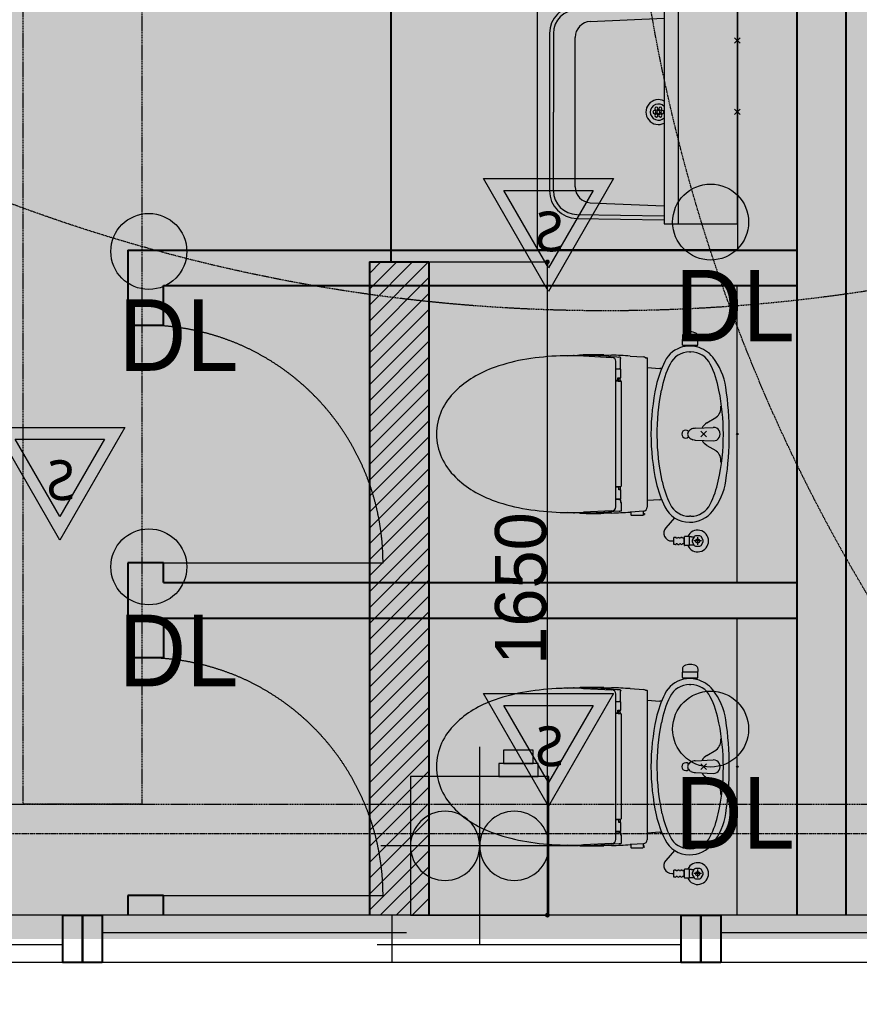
# Model space of a CAD drawing. Header units: millimetres. Extents: x -376000 to 292178, y -193032 to 188048.
# Drawn here: x -233066 to -230945, y 56399 to 58905 of the extents above; entities that cross this region are included whole.
import ezdxf

# ---------------------------------------------------------------- set-up
doc = ezdxf.new("R2010")
doc.units = ezdxf.units.MM
doc.header["$PDMODE"] = 1
doc.header["$PDSIZE"] = -2
for name, pattern in [('VW-01 短破線', [2.116125, 1.058062, -1.058062]), ('ラインタイプ-1', [2.116531, 1.058062, -1.058469]), ('ラインタイプ-28', [1.058161, 0.705383, -0.352778]), ('ラインタイプ-6', [5.291531, 3.175, -1.058062, 0.352704, -0.705764])]:
    doc.linetypes.add(name, pattern=pattern)
for name, color, linetype, lineweight, true_color in [('02_0.25', 1, 'Continuous', 25, 0xff0000), ('03_0.15', 7, 'Continuous', 15, 0x990099), ('04_0.10', 7, 'Continuous', 9, 0x0099ff), ('05_0.05点線', 9, 'ラインタイプ-28', 5, 0x808080), ('06一点鎖線', 7, 'ラインタイプ-6', 9, 0x9999ff), ('08_ハッチ・色', 7, 'Continuous', 5, 0x888888)]:
    doc.layers.add(name, color=color, linetype=linetype, lineweight=lineweight, true_color=true_color)
for name, color, linetype, lineweight in [('07_文字・記号', 7, 'Continuous', 9), ('_塗（エリア） (2D)', 7, 'Continuous', 5), ('_塗（壁） (2D)', 7, 'Continuous', 5), ('_天井プロット (2D)', 7, 'Continuous', 5), ('_平面図(既存部) (2D)', 7, 'Continuous', 5), ('_平面図（新設） (2D)', 7, 'Continuous', 5), ('_梁 (2D)', 7, 'Continuous', 5), ('_解体部 (2D)', 7, 'Continuous', 5), ('寸法', 7, 'Continuous', 5)]:
    doc.layers.add(name, color=color, linetype=linetype, lineweight=lineweight)
doc.styles.add('Hiragino Kaku Gothic Pro W3', font='', dxfattribs={"bigfont": 'Hiragino Kaku Gothic Pro W3'})
doc.styles.add('Hiragino Sans W3', font='', dxfattribs={"bigfont": 'Hiragino Sans W3'})
doc.styles.add('Yu Gothic UI (bold)', font='Yu Gothic UI.ttf')
doc.styles.add('ＭＳ Ｐゴシック', font='MS PGothic.ttf')
doc.styles.get('Hiragino Kaku Gothic Pro W3').set_extended_font_data('Hiragino Kaku Gothic Pro W3')
doc.styles.get('Hiragino Sans W3').set_extended_font_data('Hiragino Sans W3')
doc.dimstyles.new('建具表寸法', dxfattribs={"dimtxt": 161.781684, "dimasz": 0.199988, "dimexe": 0, "dimexo": 0.3, "dimgap": 0.005, "dimtad": 1, "dimdsep": 46, "dimtxsty": 'Hiragino Sans W3', "dimblk": 'DOT', "dimblk1": 'DOT', "dimblk2": 'DOT', "dimcen": 0, "dimazin": 0, "dimtfac": 1, "dimtix": 1, "dimtmove": 0, "dimatfit": 0, "dimldrblk": 'VW_FILLEDARROW', "dimfxl": 1, "dimfrac": 2, "dimtolj": 1, "dimarcsym": 0})

# ---------------------------------------------------------------- blocks, each defined once
blk = doc.blocks.new('塗（エリア） (2D)')
at = {"layer": '08_ハッチ・色', "linetype": 'Continuous', "lineweight": 0, "true_color": 0xa698ff, "transparency": 33554559}
blk.add_hatch(color=181, dxfattribs=at).paths.add_polyline_path([(-233737.8, 61858.6), (-232647.8, 61858.6), (-232647.8, 59766.1), (-231040.3, 59766.1), (-231040.3, 56583.6), (-233737.8, 56583.6)])
at = {"layer": '08_ハッチ・色', "linetype": 'Continuous', "lineweight": 0, "true_color": 0x74ff63, "transparency": 33554559}
blk.add_hatch(color=91, dxfattribs=at).paths.add_polyline_path([(-231040.3, 61858.6), (-231040.3, 60698.1), (-231040.3, 60698.1), (-231040.3, 56583.6), (-214892.8, 56583.6), (-214892.8, 61858.6)])
blk = doc.blocks.new('塗（壁） (2D)')
at = {"layer": '08_ハッチ・色', "linetype": 'Continuous', "lineweight": 0}
blk.add_hatch(color=120, dxfattribs=at).paths.add_polyline_path([(-231102.8, 61796.1), (-230977.8, 61796.1), (-230977.8, 56643.6), (-231102.8, 56643.6)])
at = {"layer": '08_ハッチ・色', "color": 141}
for points in [[(-232792.6, 58233.6), (-231102.6, 58233.6), (-232792.6, 58323.6), (-231102.6, 58323.6)], [(-232792.6, 58133.6), (-232702.6, 58133.6), (-232792.6, 58233.6), (-232702.6, 58233.6)], [(-232702.8, 57483.6), (-232792.8, 57483.6), (-232702.8, 57533.6), (-232792.8, 57533.6)], [(-232792.8, 57393.6), (-231102.9, 57393.6), (-232792.8, 57483.6), (-231102.9, 57483.6)], [(-232702.8, 57293.6), (-232792.8, 57293.6), (-232702.8, 57393.6), (-232792.8, 57393.6)], [(-232793.1, 56693.6), (-232703.1, 56693.6), (-232793.1, 56643.6), (-232703.1, 56643.6)]]:
    blk.add_solid(points, dxfattribs=at)
blk = doc.blocks.new('グループ-90')
at = {"layer": '02_0.25', "flags": 128}
for points in [[(-234420.1, 56523.6), (-234470.1, 56523.6), (-234470.1, 56643.6), (-234420.1, 56643.6)], [(-232907.6, 56523.6), (-232957.6, 56523.6), (-232957.6, 56643.6), (-232907.6, 56643.6)]]:
    blk.add_lwpolyline(points, close=True, dxfattribs=at)
at = {"layer": '03_0.15'}
for p, q in [((-233688.9, 56643.6), (-233688.9, 56523.6)), ((-233651.8, 56598.6), (-234420.1, 56598.6)), ((-232957.6, 56568.6), (-233725.9, 56568.6))]:
    blk.add_line(p, q, dxfattribs=at)
at = {"layer": '04_0.10'}
for p, q in [((-232957.6, 56643.6), (-234420.1, 56643.6)), ((-232957.6, 56523.6), (-234420.1, 56523.6))]:
    blk.add_line(p, q, dxfattribs=at)
blk = doc.blocks.new('グループ-91')
at = {"layer": '02_0.25', "flags": 128}
for points in [[(-232857.5, 56523.6), (-232907.5, 56523.6), (-232907.5, 56643.6), (-232857.5, 56643.6)], [(-231345, 56523.6), (-231395, 56523.6), (-231395, 56643.6), (-231345, 56643.6)]]:
    blk.add_lwpolyline(points, close=True, dxfattribs=at)
at = {"layer": '03_0.15'}
for p, q in [((-232126.2, 56643.6), (-232126.2, 56523.6)), ((-232089.2, 56598.6), (-232857.5, 56598.6)), ((-231395, 56568.6), (-232163.3, 56568.6))]:
    blk.add_line(p, q, dxfattribs=at)
at = {"layer": '04_0.10'}
for p, q in [((-231395, 56643.6), (-232857.5, 56643.6)), ((-231395, 56523.6), (-232857.5, 56523.6))]:
    blk.add_line(p, q, dxfattribs=at)
blk = doc.blocks.new('グループ-92')
at = {"layer": '02_0.25', "flags": 128}
for points in [[(-231294.9, 56523.6), (-231344.9, 56523.6), (-231344.9, 56643.6), (-231294.9, 56643.6)], [(-229782.4, 56523.6), (-229832.4, 56523.6), (-229832.4, 56643.6), (-229782.4, 56643.6)]]:
    blk.add_lwpolyline(points, close=True, dxfattribs=at)
at = {"layer": '03_0.15'}
for p, q in [((-230563.6, 56643.6), (-230563.6, 56523.6)), ((-230526.6, 56598.6), (-231294.9, 56598.6)), ((-229832.4, 56568.6), (-230600.6, 56568.6))]:
    blk.add_line(p, q, dxfattribs=at)
at = {"layer": '04_0.10'}
for p, q in [((-229832.4, 56643.6), (-231294.9, 56643.6)), ((-229832.4, 56523.6), (-231294.9, 56523.6))]:
    blk.add_line(p, q, dxfattribs=at)
blk = doc.blocks.new('グループ-167')
at = {"layer": '02_0.25', "flags": 128}
for points in [[(-234420, 56523.6), (-234470, 56523.6), (-234470, 56643.6), (-234420, 56643.6)], [(-232907.5, 56523.6), (-232957.5, 56523.6), (-232957.5, 56643.6), (-232907.5, 56643.6)]]:
    blk.add_lwpolyline(points, close=True, dxfattribs=at)
at = {"layer": '03_0.15'}
for p, q in [((-233688.7, 56643.6), (-233688.7, 56523.6)), ((-233651.7, 56598.6), (-234420, 56598.6)), ((-232957.5, 56568.6), (-233725.8, 56568.6))]:
    blk.add_line(p, q, dxfattribs=at)
at = {"layer": '04_0.10'}
for p, q in [((-232957.5, 56643.6), (-234420, 56643.6)), ((-232957.5, 56523.6), (-234420, 56523.6))]:
    blk.add_line(p, q, dxfattribs=at)
blk = doc.blocks.new('グループ-168')
at = {"layer": '02_0.25', "flags": 128}
for points in [[(-232857.5, 56523.6), (-232907.5, 56523.6), (-232907.5, 56643.6), (-232857.5, 56643.6)], [(-231345, 56523.6), (-231395, 56523.6), (-231395, 56643.6), (-231345, 56643.6)]]:
    blk.add_lwpolyline(points, close=True, dxfattribs=at)
at = {"layer": '03_0.15'}
for p, q in [((-232126.2, 56643.6), (-232126.2, 56523.6)), ((-232089.2, 56598.6), (-232857.5, 56598.6)), ((-231395, 56568.6), (-232163.3, 56568.6))]:
    blk.add_line(p, q, dxfattribs=at)
at = {"layer": '04_0.10'}
for p, q in [((-231395, 56643.6), (-232857.5, 56643.6)), ((-231395, 56523.6), (-232857.5, 56523.6))]:
    blk.add_line(p, q, dxfattribs=at)
blk = doc.blocks.new('平面図(既存部) (2D)')
at = {"layer": '06一点鎖線'}
blk.add_line((-212834.729, 56848.559), (-252834.729, 56848.559), dxfattribs=at)
blk.add_line((-212834.729, 56848.559), (-252834.729, 56848.559), dxfattribs=at)
at = {"layer": '02_0.25', "color": 7}
for name in ['グループ-90', 'グループ-167', 'グループ-91', 'グループ-168', 'グループ-92']:
    blk.add_blockref(name, (0, 0), dxfattribs=at)
blk = doc.blocks.new('_Dot')
at = {"color": 0, "linetype": 'ByBlock', "lineweight": -2}
blk.add_line((-0.5, 0), (-1, 0), dxfattribs=at)
at = {"color": 0, "linetype": 'ByBlock', "const_width": 0.5}
blk.add_lwpolyline([(-0.25, 0, 1), (0.25, 0, 1)], format="xyb", close=True, dxfattribs=at)
blk = doc.blocks.new('*D282')
at = {"layer": 'Defpoints', "color": 0}
for p in [(-232032.8, 58293.6), (-231732.8, 58293.6), (-232032.8, 56643.6)]:
    blk.add_point(p, dxfattribs=at)
at = {"layer": '寸法', "color": 0, "lineweight": -2}
for p, q in [((-232032.5, 58293.6), (-231732.8, 58293.6)), ((-231732.8, 56655.6), (-231732.8, 58281.6)), ((-232032.5, 56643.6), (-231732.8, 56643.6))]:
    blk.add_line(p, q, dxfattribs=at)
at = {"layer": '寸法', "color": 0, "lineweight": -2, "xscale": 11.999267578125, "yscale": 11.999267578125, "zscale": 11.999267578125}
for p, rotation in [((-231732.8, 58293.6), 90), ((-231732.8, 56643.6), 270)]:
    blk.add_blockref('_Dot', p, dxfattribs=dict(at, rotation=rotation))
at = {"layer": '寸法', "color": 0, "insert": (-231799.7, 57468.6), "char_height": 129.43, "attachment_point": 5, "rotation": 90, "style": 'Hiragino Kaku Gothic Pro W3'}
blk.add_mtext('\\A1;1650', dxfattribs=at)
blk = doc.blocks.new('VW_FILLEDARROW')
at = {"color": 0, "linetype": 'Continuous', "lineweight": 5, "transparency": 16777216, "flags": 128}
blk.add_lwpolyline([(-161.33, 43.23), (0, 0), (-161.33, -43.23)], close=True, dxfattribs=at)
blk = doc.blocks.new('グループ-825')
at = {"layer": '04_0.10'}
for p, q in [((-231391.4, 58106.1), (-231391.6, 58098.6)), ((-231391.6, 58083.5), (-231391.6, 58097.7)), ((-231391.1, 58098), (-231353.1, 58098)), ((-231352.7, 58106.1), (-231352.6, 58098.6)), ((-231352.6, 58083.5), (-231352.6, 58097.7)), ((-231391.1, 58083), (-231388.6, 58083)), ((-231388.6, 58083), (-231355.6, 58083)), ((-231388.6, 58079.4), (-231388.6, 58083)), ((-231355.6, 58083), (-231353.1, 58083)), ((-231355.6, 58078.9), (-231355.6, 58083)), ((-231682.1, 58056.6), (-231667.1, 58057.4)), ((-231664.8, 58057.5), (-231657.1, 58057.6)), ((-231657.1, 58057.6), (-231656.1, 58057.6)), ((-231656.1, 58057.6), (-231652.7, 58057.6)), ((-231652.7, 58057.6), (-231651.5, 58057.6)), ((-231651.5, 58057.6), (-231638.4, 58057.5)), ((-231641.4, 58056.1), (-231569.6, 58052.4)), ((-231590.3, 58058.6), (-231570.8, 58058)), ((-231577.4, 58055.1), (-231574.1, 58055)), ((-231573.8, 58055), (-231557.5, 58053.7)), ((-231557.2, 58053.5), (-231552.7, 58053.1)), ((-231548.8, 58050.4), (-231548.8, 58024.6)), ((-231548, 58049.6), (-231548.8, 58049.6)), ((-231547.5, 58050.8), (-231547.5, 58050.1)), ((-231523.9, 58055.8), (-231490.4, 58053.6)), ((-231485, 58051.6), (-231481.5, 58051.6)), ((-231481, 58051.1), (-231481, 58046)), ((-231373.6, 58066.1), (-231370.6, 58066.1)), ((-231560.1, 57674.7), (-231560.1, 58042.4)), ((-231560.1, 58023.7), (-231550.6, 58023.6)), ((-231548.2, 58022.6), (-231560.1, 58022.6)), ((-231549.7, 58023.6), (-231550.6, 58023.6)), ((-231481, 58046), (-231481, 58043.2)), ((-231481, 58043.2), (-231481, 58036.5)), ((-231481, 58036.5), (-231481, 57997.7)), ((-231481, 58026.6), (-231448.4, 58024.2)), ((-231554.6, 57994.1), (-231554.6, 58001.1)), ((-231554.6, 58001.1), (-231547.2, 58001.1)), ((-231552.9, 57999.1), (-231553, 57993.6)), ((-231549.9, 57999.6), (-231552.4, 57999.6)), ((-231549.4, 57999.1), (-231549.3, 57993.6)), ((-231547.2, 58001.1), (-231547.2, 58021.6)), ((-231481, 57997.7), (-231481, 57858.6)), ((-231554.6, 57994.1), (-231560.1, 57994.1)), ((-231547.5, 57992.6), (-231560.1, 57992.5)), ((-231553, 57993.4), (-231553.2, 57993)), ((-231552.9, 57993.4), (-231552.1, 57993.4)), ((-231545.5, 57858.6), (-231545.5, 57990.6)), ((-231330, 57886.9), (-231307.6, 57900.3)), ((-231307.6, 57900.3), (-231306.3, 57901.2)), ((-231359, 57873.5), (-231313.8, 57875.5)), ((-231545.5, 57728.1), (-231545.5, 57858.6)), ((-231481, 57858.6), (-231481, 57673.9)), ((-231345.1, 57851.5), (-231331, 57865.6)), ((-231331, 57851.5), (-231345.1, 57865.6)), ((-231359, 57843.6), (-231313.8, 57841.6)), ((-231330, 57830.2), (-231307.6, 57816.9)), ((-231307.6, 57816.9), (-231306.3, 57815.9)), ((-231560.1, 57726.1), (-231547.5, 57726.1)), ((-231553, 57724.6), (-231560.1, 57724.6)), ((-231552.5, 57717.6), (-231552.5, 57724.1)), ((-231549.3, 57725.6), (-231549.3, 57719.1)), ((-231549.8, 57718.6), (-231552.5, 57718.6)), ((-231548.1, 57717.6), (-231552.5, 57717.6)), ((-231547.6, 57695.6), (-231547.6, 57717.1)), ((-231548.6, 57694.6), (-231560.1, 57694.6)), ((-231556.5, 57693.5), (-231560.1, 57693.5)), ((-231552.5, 57693.5), (-231556.5, 57693.5)), ((-231552.5, 57693.5), (-231551.5, 57693.5)), ((-231551.5, 57693.5), (-231550.7, 57693.5)), ((-231550.7, 57693.5), (-231549.5, 57693.5)), ((-231547.9, 57692.5), (-231547.9, 57686.5)), ((-231547.4, 57686.1), (-231546, 57686.1)), ((-231545.5, 57666.4), (-231545.5, 57685.6)), ((-231448.4, 57692.9), (-231481, 57690.5)), ((-231667.1, 57659.7), (-231682.1, 57660.5)), ((-231657.1, 57659.5), (-231664.6, 57659.6)), ((-231656.1, 57659.5), (-231657.1, 57659.5)), ((-231652.7, 57659.5), (-231656.1, 57659.5)), ((-231651.7, 57659.5), (-231652.7, 57659.5)), ((-231648.3, 57659.5), (-231651.7, 57659.5)), ((-231569.6, 57664.7), (-231641.4, 57661)), ((-231570.8, 57659.1), (-231590.3, 57658.6)), ((-231570, 57662.5), (-231578.3, 57661.9)), ((-231565.3, 57662.8), (-231570, 57662.5)), ((-231551.8, 57663.9), (-231565.3, 57662.8)), ((-231522.3, 57661.8), (-231523.9, 57661.7)), ((-231490.4, 57663.9), (-231522.3, 57661.8)), ((-231522.3, 57661.8), (-231522.3, 57656.9)), ((-231522, 57656.6), (-231521.5, 57656.6)), ((-231521.8, 57656.1), (-231521.8, 57655.6)), ((-231520.3, 57653.6), (-231491.8, 57653.6)), ((-231489.9, 57655.1), (-231490.4, 57655.1)), ((-231490.3, 57658.1), (-231490.3, 57656.9)), ((-231490.3, 57658.1), (-231489.8, 57658.1)), ((-231490.3, 57655.6), (-231490.3, 57656.3)), ((-231487.1, 57655.1), (-231489.9, 57655.1)), ((-231489.8, 57658.1), (-231489.8, 57664)), ((-231489.8, 57658.1), (-231487.1, 57658.1)), ((-231487.1, 57657.6), (-231488.5, 57657.6)), ((-231488.5, 57655.6), (-231487.1, 57655.6)), ((-231487.1, 57658.1), (-231487.1, 57657.6)), ((-231487.1, 57655.6), (-231487.1, 57655.1)), ((-231411.5, 57647.2), (-231433.8, 57621.8)), ((-231370.6, 57651.1), (-231373.6, 57651.1)), ((-231408.8, 57597.6), (-231413.1, 57597.6)), ((-231413.1, 57579.6), (-231413.1, 57597.6)), ((-231386.1, 57595.2), (-231386.1, 57599.6)), ((-231374.9, 57600.1), (-231385.3, 57600.1)), ((-231374.1, 57577.5), (-231374.1, 57599.6)), ((-231368.3, 57599), (-231374.1, 57599)), ((-231361.8, 57599.5), (-231366.9, 57590.6)), ((-231347.9, 57601.6), (-231358.3, 57601.6)), ((-231353, 57578.6), (-231353, 57598.6)), ((-231339.2, 57590.6), (-231344.4, 57599.6)), ((-231418.8, 57588.6), (-231413.1, 57588.6)), ((-231408.8, 57579.6), (-231413.1, 57579.6)), ((-231404.6, 57595.8), (-231407.1, 57595.8)), ((-231404.6, 57581.3), (-231407.1, 57581.3)), ((-231396.6, 57595.8), (-231399.1, 57595.8)), ((-231396.6, 57581.3), (-231399.1, 57581.3)), ((-231388.1, 57595.8), (-231391.6, 57595.8)), ((-231388.1, 57581.3), (-231391.6, 57581.3)), ((-231387.1, 57582.5), (-231387.1, 57594.7)), ((-231386.1, 57582), (-231386.1, 57595.2)), ((-231386.1, 57577.5), (-231386.1, 57582)), ((-231374.9, 57577.1), (-231385.3, 57577.1)), ((-231368.2, 57578.1), (-231374.1, 57578.1)), ((-231366.9, 57586.6), (-231361.8, 57577.6)), ((-231343, 57588.6), (-231363, 57588.6)), ((-231358.3, 57575.6), (-231347.9, 57575.6)), ((-231344.4, 57577.6), (-231339.2, 57586.6))]:
    blk.add_line(p, q, dxfattribs=at)
for centre, radius in [((-231253.1, 57858.6), 2), ((-231353.1, 57588.6), 5.15)]:
    blk.add_circle(centre, radius, dxfattribs=at)
for centre, radius, start, end in [((-231391.1, 58098.5), 0.5, 179, 270), ((-231391.3, 58097.7), 0.3, 90, 180), ((-231383.4, 58106), 8, 117.2959, 179), ((-231372.1, 58084), 32.8, 62.7041, 117.2959), ((-231360.7, 58106), 8, 1, 62.7041), ((-231353.1, 58098.5), 0.5, 270, 1), ((-231352.9, 58097.7), 0.3, 0, 90), ((-231373.6, 58011.1), 70, 102.3736, 153.7976), ((-231391.1, 58083.5), 0.5, 180, 270), ((-231373.6, 58011.1), 70, 90, 102.3736), ((-231373.6, 58006.1), 75, 76.1134, 90), ((-231373.6, 58006.1), 75, 38.4915, 76.1134), ((-231353.1, 58083.5), 0.5, 270, 0), ((-231712.1, 57590.7), 462.9, 99.0818, 109.2986), ((-231677.6, 57389.5), 667, 91.9383, 99.28), ((-231671.5, 57219.7), 837, 90.7309, 91.962), ((-231671.5, 57219.7), 837, 87.943, 90.7309), ((-231663.6, 57983.9), 73.6, 90.98, 92.7665), ((-231649.4, 58055.4), 3.01, 100.9502, 133.3463), ((-231615.6, 56849.9), 1208.9, 88.803, 91.6302), ((-231645.4, 57086.6), 970.9, 87.55, 89.587), ((-231652.9, 56978.4), 1079.3, 86.038, 87.3996), ((-231576.4, 58082.7), 27.6, 266.1167, 268.0973), ((-231574.3, 58047.6), 7.35, 85.9172, 87.7724), ((-231620.8, 56514.5), 1544.3, 86.4028, 88.1455), ((-231570.1, 58042.4), 10, 0, 86.754), ((-231557.6, 58053.2), 0.504, 43.8753, 86.811), ((-231559.9, 57972.8), 80.6, 82.4349, 84.8728), ((-231549.5, 58050.8), 2, 0, 82.4349), ((-231548, 58050.1), 0.5, 270, 0), ((-231491, 58043.6), 10, 52.4837, 86.1076), ((-231481.5, 58051), 0.504, 57.5541, 90.0111), ((-231481.5, 58051), 0.505, 7.1949, 57.5284), ((-231373.6, 58011.1), 55, 90, 153.7651), ((-231370.6, 58011.1), 55, 26.1698, 90), ((-231440.1, 57953.2), 160, 8.4998, 38.4915), ((-231763.6, 57738), 306.9, 109.2961, 120.7098), ((-231549.8, 58024.6), 1, 270.5, 0), ((-231548.2, 58021.6), 1, 0, 90), ((-231194.1, 57922.8), 270, 153.7976, 167.6448), ((-231457.6, 57904.6), 120, 83.7061, 85.585), ((-231194.1, 57922.8), 255, 153.7906, 169.4363), ((-231550, 57922.8), 255, 10.5637, 26.1954), ((-231803, 57804), 230, 120.684, 134.8235), ((-231552.4, 57999.1), 0.5, 90, 179), ((-231549.9, 57999.1), 0.5, 0.9999, 90), ((-231554, 57993.7), 1, 270.0416, 355.7603), ((-231553.9, 57993.5), 0.884, 262.9989, 298.1014), ((-231550.5, 58050), 57.5, 266.4937, 272.19), ((-231554, 57993.6), 0.987, 301.2711, 325.7249), ((-231552.9, 57993.3), 0.088, 101.0962, 149.8388), ((-231552.1, 57993.4), 0.0296, 46.9364, 86.165), ((-231552.2, 57993.3), 0.194, 22.1534, 44.0488), ((-231543.8, 57996.8), 8.93, 202.688, 206.2363), ((-231551.4, 57993), 0.501, 206.4543, 257.5672), ((-231548.3, 57993.6), 0.999, 180.9118, 270.0243), ((-231547.5, 57990.6), 2, 0.0101, 89.9724), ((-230901.1, 57858.6), 570, 167.6448, 180), ((-232073.1, 57858.6), 800, 0, 8.4998), ((-231847.5, 57845.8), 169, 134.1273, 154.7612), ((-230901.1, 57858.6), 555, 168.4919, 192.3552), ((-231843.1, 57858.6), 555, 0, 11.5081), ((-231324.3, 57925.2), 30, 307, 7.3205), ((-231869.1, 57858.6), 144, 155.6594, 180), ((-231358.9, 57849.3), 24.2, 105.0597, 119.109), ((-231357.8, 57845.3), 28.2, 92.5229, 105.1691), ((-231313.1, 57858.6), 33, 121, 151.5429), ((-231313.1, 57858.6), 17, 267.4495, 92.5505), ((-231869.1, 57858.6), 144, 180, 204.3406), ((-230901.1, 57858.6), 570, 180, 192.3552), ((-231383.1, 57858.6), 10, 45.7329, 314.2671), ((-231367.5, 57858.5), 11.1, 156.2355, 179.8143), ((-231367.5, 57858.6), 11.1, 180.1857, 203.7645), ((-231365.1, 57857.4), 13.8, 135.6401, 156.0552), ((-231365.1, 57859.7), 13.8, 203.9448, 224.3599), ((-231361.6, 57854), 18.6, 118.9872, 135.6963), ((-231361.6, 57863.1), 18.6, 224.3037, 241.0128), ((-231843.1, 57858.6), 555, 347.6448, 0), ((-232073.1, 57858.6), 800, 351.5002, 0), ((-231358.9, 57867.9), 24.2, 240.891, 254.9403), ((-231357.8, 57871.8), 28.2, 254.8309, 267.4771), ((-231313.1, 57858.6), 33, 208.4571, 239), ((-231847.5, 57871.3), 169, 205.2388, 225.8727), ((-231324.3, 57791.9), 30, 352.6795, 53), ((-231803, 57913.1), 230, 225.1765, 239.316), ((-231553, 57724.1), 0.5, 0, 90), ((-231548.8, 57725.6), 0.5, 89.9635, 180), ((-231547.5, 57728.1), 2, 270.0276, 359.9899), ((-231194.1, 57794.4), 270, 192.3552, 206.2024), ((-231194.1, 57794.4), 255, 192.3552, 206.2024), ((-231550, 57794.4), 255, 333.7976, 347.6448), ((-231440.1, 57764), 160, 321.5085, 351.5002), ((-231763.6, 57979.1), 306.9, 239.2902, 250.7039), ((-231549.8, 57719.1), 0.5, 270, 0.1524), ((-231548.1, 57717.1), 0.5, 0, 90), ((-231712.1, 58126.4), 462.9, 250.7014, 260.9182), ((-231570.1, 57674.7), 10, 273.246, 0), ((-231548.9, 57692.5), 1, 0.2839, 89.5007), ((-231548.6, 57695.6), 1, 270, 0), ((-231547.4, 57686.6), 0.5, 180.2828, 270), ((-231546, 57685.6), 0.5, 0, 90), ((-231491, 57673.9), 10, 277.2056, 0), ((-231457.6, 57812.5), 120, 274.415, 276.2939), ((-231373.6, 57706.1), 70, 206.2024, 270), ((-231373.6, 57706.1), 55, 206.2024, 270), ((-231370.6, 57706.1), 55, 270, 333.7976), ((-231677.6, 58327.6), 667, 260.72, 268.0617), ((-231671.5, 58497.4), 837, 268.038, 269.2691), ((-231671.5, 58497.4), 837, 269.2691, 272.057), ((-231663.6, 57733.2), 73.6, 267.2335, 269.2012), ((-231649.9, 57661.3), 2.5, 224.0349, 268.8225), ((-231615.6, 58867.2), 1208.9, 268.3698, 271.197), ((-231648.3, 58703.5), 1044, 270, 272.4348), ((-231652.9, 58739.9), 1080.5, 272.6011, 273.9612), ((-231634.1, 59202.8), 1545, 272.348, 274.0907), ((-231559.5, 57748.5), 84.9, 275.2237, 278.3113), ((-231547.5, 57666.4), 2, 278.3113, 0), ((-231522, 57656.9), 0.3, 180, 270), ((-231521.8, 57654.8), 0.3, 92.1497, 208.0725), ((-231520.3, 57655.6), 2, 208.0725, 270), ((-231521.2, 57656.1), 0.64, 147.3884, 182.9061), ((-231516.8, 57655.6), 5.05, 180.5257, 186.2176), ((-231521.5, 57656.2), 0.32, 90.2608, 141.9422), ((-231491.8, 57655.6), 2, 270.0088, 345.5099), ((-231490.6, 57656.9), 0.306, 269.316, 358.859), ((-231490.6, 57656.2), 0.306, 1.1015, 90.7236), ((-231491, 57673.9), 10, 273.8924, 277.2056), ((-231492.2, 57655.6), 1.94, 345.0683, 359.9979), ((-231488.5, 57656.6), 1, 90, 270), ((-231373.6, 57711.1), 75, 270, 321.5085), ((-231418.8, 57608.6), 20, 138.6522, 270), ((-231408.8, 57595.8), 1.75, 0, 90), ((-231401.8, 57594.2), 3.16, 29.6168, 150.3832), ((-231394.1, 57594.7), 2.75, 24.7615, 155.2385), ((-231380.1, 57589.8), 11.5, 116.9624, 121.449), ((-231353.1, 57588.6), 27.5, 204.7196, 155.2804), ((-231380.1, 57589.8), 11.5, 58.551, 63.0376), ((-231368.2, 57644), 45, 269.8882, 278.2019), ((-231353.1, 57588.6), 14, 111.7864, 128.213), ((-231353.1, 57588.6), 14, 51.7865, 68.213), ((-231408.8, 57581.3), 1.75, 270, 0), ((-231401.8, 57582.9), 3.16, 209.6168, 330.3832), ((-231394.1, 57582.5), 2.75, 204.7615, 335.2385), ((-231388.1, 57594.8), 1, 0, 90), ((-231388.1, 57582.3), 1, 270, 0), ((-231380.1, 57587.3), 11.5, 238.551, 243.0376), ((-231380.1, 57587.3), 11.5, 296.9624, 301.449), ((-231368.2, 57533.1), 45, 81.7979, 90), ((-231353.1, 57588.6), 14, 171.7867, 188.2133), ((-231353.1, 57588.6), 14, 231.788, 248.2134), ((-231353.1, 57588.6), 14, 291.7871, 308.2134), ((-231353.1, 57588.6), 14, 351.7864, 8.2119)]:
    blk.add_arc(centre, radius, start, end, dxfattribs=at)
blk = doc.blocks.new('グループ-826')
at = {"layer": '04_0.10'}
for p, q in [((-231391.4, 57266.1), (-231391.6, 57258.6)), ((-231391.6, 57243.5), (-231391.6, 57257.7)), ((-231391.1, 57258), (-231353.1, 57258)), ((-231352.7, 57266.1), (-231352.6, 57258.6)), ((-231352.6, 57243.5), (-231352.6, 57257.7)), ((-231391.1, 57243), (-231388.6, 57243)), ((-231388.6, 57243), (-231355.6, 57243)), ((-231388.6, 57239.4), (-231388.6, 57243)), ((-231373.6, 57226.1), (-231370.6, 57226.1)), ((-231355.6, 57243), (-231353.1, 57243)), ((-231355.6, 57238.9), (-231355.6, 57243)), ((-231682.1, 57216.6), (-231667.1, 57217.4)), ((-231664.8, 57217.5), (-231657.1, 57217.6)), ((-231657.1, 57217.6), (-231656.1, 57217.6)), ((-231656.1, 57217.6), (-231652.7, 57217.6)), ((-231652.7, 57217.6), (-231651.5, 57217.6)), ((-231651.5, 57217.6), (-231638.4, 57217.5)), ((-231641.4, 57216.1), (-231569.6, 57212.4)), ((-231590.3, 57218.6), (-231570.8, 57218)), ((-231577.4, 57215.1), (-231574.1, 57215)), ((-231573.8, 57215), (-231557.5, 57213.7)), ((-231560.1, 56834.7), (-231560.1, 57202.4)), ((-231557.2, 57213.5), (-231552.7, 57213.1)), ((-231548.8, 57210.4), (-231548.8, 57184.6)), ((-231548, 57209.6), (-231548.8, 57209.6)), ((-231547.5, 57210.8), (-231547.5, 57210.1)), ((-231523.9, 57215.8), (-231490.4, 57213.6)), ((-231485, 57211.6), (-231481.5, 57211.6)), ((-231481, 57211.1), (-231481, 57206)), ((-231481, 57206), (-231481, 57203.2)), ((-231481, 57203.2), (-231481, 57196.5)), ((-231481, 57196.5), (-231481, 57157.7)), ((-231560.1, 57183.7), (-231550.6, 57183.6)), ((-231548.2, 57182.6), (-231560.1, 57182.6)), ((-231549.7, 57183.6), (-231550.6, 57183.6)), ((-231547.2, 57161.1), (-231547.2, 57181.6)), ((-231481, 57186.6), (-231448.4, 57184.2)), ((-231554.6, 57154.1), (-231560.1, 57154.1)), ((-231547.5, 57152.6), (-231560.1, 57152.5)), ((-231554.6, 57154.1), (-231554.6, 57161.1)), ((-231554.6, 57161.1), (-231547.2, 57161.1)), ((-231553, 57153.4), (-231553.2, 57153)), ((-231552.9, 57159.1), (-231553, 57153.6)), ((-231552.9, 57153.4), (-231552.1, 57153.4)), ((-231549.9, 57159.6), (-231552.4, 57159.6)), ((-231549.4, 57159.1), (-231549.3, 57153.6)), ((-231545.5, 57018.6), (-231545.5, 57150.6)), ((-231481, 57157.7), (-231481, 57018.6)), ((-231330, 57046.9), (-231307.6, 57060.3)), ((-231307.6, 57060.3), (-231306.3, 57061.2)), ((-231359, 57033.5), (-231313.8, 57035.5)), ((-231345.1, 57011.5), (-231331, 57025.6)), ((-231331, 57011.5), (-231345.1, 57025.6)), ((-231545.5, 56888.1), (-231545.5, 57018.6)), ((-231481, 57018.6), (-231481, 56833.9)), ((-231359, 57003.6), (-231313.8, 57001.6)), ((-231330, 56990.2), (-231307.6, 56976.9)), ((-231307.6, 56976.9), (-231306.3, 56975.9)), ((-231560.1, 56886.1), (-231547.5, 56886.1)), ((-231553, 56884.6), (-231560.1, 56884.6)), ((-231552.5, 56877.6), (-231552.5, 56884.1)), ((-231549.8, 56878.6), (-231552.5, 56878.6)), ((-231548.1, 56877.6), (-231552.5, 56877.6)), ((-231549.3, 56885.6), (-231549.3, 56879.1)), ((-231547.6, 56855.6), (-231547.6, 56877.1)), ((-231548.6, 56854.6), (-231560.1, 56854.6)), ((-231556.5, 56853.5), (-231560.1, 56853.5)), ((-231552.5, 56853.5), (-231556.5, 56853.5)), ((-231552.5, 56853.5), (-231551.5, 56853.5)), ((-231551.5, 56853.5), (-231550.7, 56853.5)), ((-231550.7, 56853.5), (-231549.5, 56853.5)), ((-231547.9, 56852.5), (-231547.9, 56846.5)), ((-231547.4, 56846.1), (-231546, 56846.1)), ((-231545.5, 56826.4), (-231545.5, 56845.6)), ((-231448.4, 56852.9), (-231481, 56850.5)), ((-231667.1, 56819.7), (-231682.1, 56820.5)), ((-231657.1, 56819.5), (-231664.6, 56819.6)), ((-231656.1, 56819.5), (-231657.1, 56819.5)), ((-231652.7, 56819.5), (-231656.1, 56819.5)), ((-231651.7, 56819.5), (-231652.7, 56819.5)), ((-231648.3, 56819.5), (-231651.7, 56819.5)), ((-231569.6, 56824.7), (-231641.4, 56821)), ((-231570, 56822.5), (-231578.3, 56821.9)), ((-231565.3, 56822.8), (-231570, 56822.5)), ((-231551.8, 56823.9), (-231565.3, 56822.8)), ((-231522.3, 56821.8), (-231523.9, 56821.7)), ((-231490.4, 56823.9), (-231522.3, 56821.8)), ((-231522.3, 56821.8), (-231522.3, 56816.9)), ((-231489.8, 56818.1), (-231489.8, 56824)), ((-231570.8, 56819.1), (-231590.3, 56818.6)), ((-231522, 56816.6), (-231521.5, 56816.6)), ((-231521.8, 56816.1), (-231521.8, 56815.6)), ((-231520.3, 56813.6), (-231491.8, 56813.6)), ((-231489.9, 56815.1), (-231490.4, 56815.1)), ((-231490.3, 56818.1), (-231490.3, 56816.9)), ((-231490.3, 56818.1), (-231489.8, 56818.1)), ((-231490.3, 56815.6), (-231490.3, 56816.3)), ((-231487.1, 56815.1), (-231489.9, 56815.1)), ((-231489.8, 56818.1), (-231487.1, 56818.1)), ((-231487.1, 56817.6), (-231488.5, 56817.6)), ((-231488.5, 56815.6), (-231487.1, 56815.6)), ((-231487.1, 56818.1), (-231487.1, 56817.6)), ((-231487.1, 56815.6), (-231487.1, 56815.1)), ((-231411.5, 56807.2), (-231433.8, 56781.8)), ((-231370.6, 56811.1), (-231373.6, 56811.1)), ((-231418.8, 56748.6), (-231413.1, 56748.6)), ((-231408.8, 56757.6), (-231413.1, 56757.6)), ((-231413.1, 56739.6), (-231413.1, 56757.6)), ((-231404.6, 56755.8), (-231407.1, 56755.8)), ((-231396.6, 56755.8), (-231399.1, 56755.8)), ((-231388.1, 56755.8), (-231391.6, 56755.8)), ((-231387.1, 56742.5), (-231387.1, 56754.7)), ((-231386.1, 56755.2), (-231386.1, 56759.6)), ((-231386.1, 56742), (-231386.1, 56755.2)), ((-231374.9, 56760.1), (-231385.3, 56760.1)), ((-231374.1, 56737.5), (-231374.1, 56759.6)), ((-231368.3, 56759), (-231374.1, 56759)), ((-231361.8, 56759.5), (-231366.9, 56750.6)), ((-231366.9, 56746.6), (-231361.8, 56737.6)), ((-231343, 56748.6), (-231363, 56748.6)), ((-231347.9, 56761.6), (-231358.3, 56761.6)), ((-231353, 56738.6), (-231353, 56758.6)), ((-231339.2, 56750.6), (-231344.4, 56759.6)), ((-231344.4, 56737.6), (-231339.2, 56746.6)), ((-231408.8, 56739.6), (-231413.1, 56739.6)), ((-231404.6, 56741.3), (-231407.1, 56741.3)), ((-231396.6, 56741.3), (-231399.1, 56741.3)), ((-231388.1, 56741.3), (-231391.6, 56741.3)), ((-231386.1, 56737.5), (-231386.1, 56742)), ((-231374.9, 56737.1), (-231385.3, 56737.1)), ((-231368.2, 56738.1), (-231374.1, 56738.1)), ((-231358.3, 56735.6), (-231347.9, 56735.6))]:
    blk.add_line(p, q, dxfattribs=at)
for centre, radius in [((-231253.1, 57018.6), 2), ((-231353.1, 56748.6), 5.15)]:
    blk.add_circle(centre, radius, dxfattribs=at)
for centre, radius, start, end in [((-231383.4, 57266), 8, 117.2959, 179), ((-231372.1, 57244), 32.8, 62.7041, 117.2959), ((-231360.7, 57266), 8, 1, 62.7041), ((-231391.1, 57258.5), 0.5, 179, 270), ((-231391.3, 57257.7), 0.3, 90, 180), ((-231353.1, 57258.5), 0.5, 270, 1), ((-231352.9, 57257.7), 0.3, 0, 90), ((-231373.6, 57171.1), 70, 102.3736, 153.7976), ((-231373.6, 57171.1), 55, 90, 153.7651), ((-231391.1, 57243.5), 0.5, 180, 270), ((-231373.6, 57171.1), 70, 90, 102.3736), ((-231373.6, 57166.1), 75, 76.1134, 90), ((-231370.6, 57171.1), 55, 26.1698, 90), ((-231373.6, 57166.1), 75, 38.4915, 76.1134), ((-231353.1, 57243.5), 0.5, 270, 0), ((-231712.1, 56750.7), 462.9, 99.0818, 109.2986), ((-231677.6, 56549.5), 667, 91.9383, 99.28), ((-231671.5, 56379.7), 837, 90.7309, 91.962), ((-231671.5, 56379.7), 837, 87.943, 90.7309), ((-231663.6, 57143.9), 73.6, 90.98, 92.7665), ((-231649.4, 57215.4), 3.01, 100.9502, 133.3463), ((-231615.6, 56009.9), 1208.9, 88.803, 91.6302), ((-231645.4, 56246.6), 970.9, 87.55, 89.587), ((-231652.9, 56138.4), 1079.3, 86.038, 87.3996), ((-231576.4, 57242.7), 27.6, 266.1167, 268.0973), ((-231574.3, 57207.6), 7.35, 85.9172, 87.7724), ((-231620.8, 55674.5), 1544.3, 86.4028, 88.1455), ((-231570.1, 57202.4), 10, 0, 86.754), ((-231557.6, 57213.2), 0.504, 43.8753, 86.811), ((-231559.9, 57132.8), 80.6, 82.4349, 84.8728), ((-231549.5, 57210.8), 2, 0, 82.4349), ((-231548, 57210.1), 0.5, 270, 0), ((-231491, 57203.6), 10, 52.4837, 86.1076), ((-231481.5, 57211), 0.504, 57.5541, 90.0111), ((-231481.5, 57211), 0.505, 7.1949, 57.5284), ((-231194.1, 57082.8), 270, 153.7976, 167.6448), ((-231194.1, 57082.8), 255, 153.7906, 169.4363), ((-231550, 57082.8), 255, 10.5637, 26.1954), ((-231440.1, 57113.2), 160, 8.4998, 38.4915), ((-231763.6, 56898), 306.9, 109.2961, 120.7098), ((-231549.8, 57184.6), 1, 270.5, 0), ((-231548.2, 57181.6), 1, 0, 90), ((-231457.6, 57064.6), 120, 83.7061, 85.585), ((-231803, 56964), 230, 120.684, 134.8235), ((-231554, 57153.7), 1, 270.0416, 355.7603), ((-231553.9, 57153.5), 0.884, 262.9989, 298.1014), ((-231550.5, 57210), 57.5, 266.4937, 272.19), ((-231554, 57153.6), 0.987, 301.2711, 325.7249), ((-231552.9, 57153.3), 0.088, 101.0962, 149.8388), ((-231552.4, 57159.1), 0.5, 90, 179), ((-231552.1, 57153.4), 0.0296, 46.9364, 86.165), ((-231552.2, 57153.3), 0.194, 22.1534, 44.0488), ((-231543.8, 57156.8), 8.93, 202.688, 206.2363), ((-231551.4, 57153), 0.501, 206.4543, 257.5672), ((-231549.9, 57159.1), 0.5, 0.9999, 90), ((-231548.3, 57153.6), 0.999, 180.9118, 270.0243), ((-231547.5, 57150.6), 2, 0.0101, 89.9724), ((-231847.5, 57005.8), 169, 134.1273, 154.7612), ((-230901.1, 57018.6), 570, 167.6448, 180), ((-230901.1, 57018.6), 555, 168.4919, 192.3552), ((-231843.1, 57018.6), 555, 0, 11.5081), ((-232073.1, 57018.6), 800, 0, 8.4998), ((-231869.1, 57018.6), 144, 155.6594, 180), ((-231324.3, 57085.2), 30, 307, 7.3205), ((-231313.1, 57018.6), 33, 121, 151.5429), ((-231383.1, 57018.6), 10, 45.7329, 314.2671), ((-231367.5, 57018.5), 11.1, 156.2355, 179.8143), ((-231365.1, 57017.4), 13.8, 135.6401, 156.0552), ((-231361.6, 57014), 18.6, 118.9872, 135.6963), ((-231358.9, 57009.3), 24.2, 105.0597, 119.109), ((-231357.8, 57005.3), 28.2, 92.5229, 105.1691), ((-231313.1, 57018.6), 17, 267.4495, 92.5505), ((-231869.1, 57018.6), 144, 180, 204.3406), ((-230901.1, 57018.6), 570, 180, 192.3552), ((-231367.5, 57018.6), 11.1, 180.1857, 203.7645), ((-231365.1, 57019.7), 13.8, 203.9448, 224.3599), ((-231361.6, 57023.1), 18.6, 224.3037, 241.0128), ((-231358.9, 57027.9), 24.2, 240.891, 254.9403), ((-231357.8, 57031.8), 28.2, 254.8309, 267.4771), ((-231313.1, 57018.6), 33, 208.4571, 239), ((-231843.1, 57018.6), 555, 347.6448, 0), ((-232073.1, 57018.6), 800, 351.5002, 0), ((-231324.3, 56951.9), 30, 352.6795, 53), ((-231847.5, 57031.3), 169, 205.2388, 225.8727), ((-231803, 57073.1), 230, 225.1765, 239.316), ((-231194.1, 56954.4), 270, 192.3552, 206.2024), ((-231194.1, 56954.4), 255, 192.3552, 206.2024), ((-231550, 56954.4), 255, 333.7976, 347.6448), ((-231440.1, 56924), 160, 321.5085, 351.5002), ((-231763.6, 57139.1), 306.9, 239.2902, 250.7039), ((-231553, 56884.1), 0.5, 0, 90), ((-231549.8, 56879.1), 0.5, 270, 0.1524), ((-231548.8, 56885.6), 0.5, 89.9635, 180), ((-231548.1, 56877.1), 0.5, 0, 90), ((-231547.5, 56888.1), 2, 270.0276, 359.9899), ((-231712.1, 57286.4), 462.9, 250.7014, 260.9182), ((-231548.9, 56852.5), 1, 0.2839, 89.5007), ((-231548.6, 56855.6), 1, 270, 0), ((-231547.4, 56846.6), 0.5, 180.2828, 270), ((-231546, 56845.6), 0.5, 0, 90), ((-231457.6, 56972.5), 120, 274.415, 276.2939), ((-231677.6, 57487.6), 667, 260.72, 268.0617), ((-231671.5, 57657.4), 837, 268.038, 269.2691), ((-231671.5, 57657.4), 837, 269.2691, 272.057), ((-231663.6, 56893.2), 73.6, 267.2335, 269.2012), ((-231649.9, 56821.3), 2.5, 224.0349, 268.8225), ((-231648.3, 57863.5), 1044, 270, 272.4348), ((-231652.9, 57899.9), 1080.5, 272.6011, 273.9612), ((-231634.1, 58362.8), 1545, 272.348, 274.0907), ((-231570.1, 56834.7), 10, 273.246, 0), ((-231559.5, 56908.5), 84.9, 275.2237, 278.3113), ((-231547.5, 56826.4), 2, 278.3113, 0), ((-231491, 56833.9), 10, 273.8924, 277.2056), ((-231491, 56833.9), 10, 277.2056, 0), ((-231373.6, 56866.1), 70, 206.2024, 270), ((-231373.6, 56866.1), 55, 206.2024, 270), ((-231373.6, 56871.1), 75, 270, 321.5085), ((-231370.6, 56866.1), 55, 270, 333.7976), ((-231615.6, 58027.2), 1208.9, 268.3698, 271.197), ((-231522, 56816.9), 0.3, 180, 270), ((-231521.8, 56814.8), 0.3, 92.1497, 208.0725), ((-231520.3, 56815.6), 2, 208.0725, 270), ((-231521.2, 56816.1), 0.64, 147.3884, 182.9061), ((-231516.8, 56815.6), 5.05, 180.5257, 186.2176), ((-231521.5, 56816.2), 0.32, 90.2608, 141.9422), ((-231491.8, 56815.6), 2, 270.0088, 345.5099), ((-231490.6, 56816.9), 0.306, 269.316, 358.859), ((-231490.6, 56816.2), 0.306, 1.1015, 90.7236), ((-231492.2, 56815.6), 1.94, 345.0683, 359.9979), ((-231488.5, 56816.6), 1, 90, 270), ((-231418.8, 56768.6), 20, 138.6522, 270), ((-231353.1, 56748.6), 27.5, 204.7196, 155.2804), ((-231408.8, 56755.8), 1.75, 0, 90), ((-231401.8, 56754.2), 3.16, 29.6168, 150.3832), ((-231394.1, 56754.7), 2.75, 24.7615, 155.2385), ((-231388.1, 56754.8), 1, 0, 90), ((-231380.1, 56749.8), 11.5, 116.9624, 121.449), ((-231380.1, 56749.8), 11.5, 58.551, 63.0376), ((-231368.2, 56804), 45, 269.8882, 278.2019), ((-231353.1, 56748.6), 14, 171.7867, 188.2133), ((-231353.1, 56748.6), 14, 111.7864, 128.213), ((-231353.1, 56748.6), 14, 51.7865, 68.213), ((-231353.1, 56748.6), 14, 351.7864, 8.2119), ((-231408.8, 56741.3), 1.75, 270, 0), ((-231401.8, 56742.9), 3.16, 209.6168, 330.3832), ((-231394.1, 56742.5), 2.75, 204.7615, 335.2385), ((-231388.1, 56742.3), 1, 270, 0), ((-231380.1, 56747.3), 11.5, 238.551, 243.0376), ((-231380.1, 56747.3), 11.5, 296.9624, 301.449), ((-231368.2, 56693.1), 45, 81.7979, 90), ((-231353.1, 56748.6), 14, 231.788, 248.2134), ((-231353.1, 56748.6), 14, 291.7871, 308.2134)]:
    blk.add_arc(centre, radius, start, end, dxfattribs=at)
blk = doc.blocks.new('グループ-827')
at = {"layer": '04_0.10'}
blk.add_line((-232748.2, 56693.6), (-232148.2, 56693.6), dxfattribs=at)
blk.add_open_spline([(-232148.2, 56693.6), (-232148.2, 56723), (-232151.1, 56752.4), (-232154, 56781.7), (-232159.8, 56810.6), (-232165.5, 56839.5), (-232174.1, 56867.7), (-232182.6, 56895.9), (-232193.9, 56923.2), (-232205.2, 56950.4), (-232219.1, 56976.4), (-232233, 57002.4), (-232249.4, 57026.9), (-232265.7, 57051.4), (-232284.4, 57074.2), (-232303.1, 57097), (-232324, 57117.8), (-232344.8, 57138.7), (-232367.6, 57157.4), (-232390.4, 57176.1), (-232414.9, 57192.4), (-232439.4, 57208.8), (-232465.4, 57222.7), (-232491.4, 57236.6), (-232518.6, 57247.9), (-232545.9, 57259.2), (-232574.1, 57267.7), (-232602.3, 57276.3), (-232631.2, 57282), (-232660.1, 57287.8), (-232689.4, 57290.7), (-232718.8, 57293.6), (-232748.2, 57293.6)], degree=2, knots=[0, 0, 0, 0.0625, 0.0625, 0.125, 0.125, 0.1875, 0.1875, 0.25, 0.25, 0.3125, 0.3125, 0.375, 0.375, 0.4375, 0.4375, 0.5, 0.5, 0.5625, 0.5625, 0.625, 0.625, 0.6875, 0.6875, 0.75, 0.75, 0.8125, 0.8125, 0.875, 0.875, 0.9375, 0.9375, 1, 1, 1], dxfattribs=at)
blk = doc.blocks.new('グループ-828')
at = {"layer": '04_0.10'}
blk.add_line((-232748.2, 57533.6), (-232148.2, 57533.6), dxfattribs=at)
blk.add_open_spline([(-232148.2, 57533.6), (-232148.2, 57563), (-232151.1, 57592.4), (-232154, 57621.7), (-232159.8, 57650.6), (-232165.5, 57679.5), (-232174.1, 57707.7), (-232182.6, 57735.9), (-232193.9, 57763.2), (-232205.2, 57790.4), (-232219.1, 57816.4), (-232233, 57842.4), (-232249.4, 57866.9), (-232265.7, 57891.4), (-232284.4, 57914.2), (-232303.1, 57937), (-232324, 57957.8), (-232344.8, 57978.7), (-232367.6, 57997.4), (-232390.4, 58016.1), (-232414.9, 58032.4), (-232439.4, 58048.8), (-232465.4, 58062.7), (-232491.4, 58076.6), (-232518.6, 58087.9), (-232545.9, 58099.2), (-232574.1, 58107.7), (-232602.3, 58116.3), (-232631.2, 58122), (-232660.1, 58127.8), (-232689.4, 58130.7), (-232718.8, 58133.6), (-232748.2, 58133.6)], degree=2, knots=[0, 0, 0, 0.0625, 0.0625, 0.125, 0.125, 0.1875, 0.1875, 0.25, 0.25, 0.3125, 0.3125, 0.375, 0.375, 0.4375, 0.4375, 0.5, 0.5, 0.5625, 0.5625, 0.625, 0.625, 0.6875, 0.6875, 0.75, 0.75, 0.8125, 0.8125, 0.875, 0.875, 0.9375, 0.9375, 1, 1, 1], dxfattribs=at)
blk = doc.blocks.new('グループ-833')
at = {"layer": '04_0.10', "color": 150, "true_color": 0x0099ff}
for p, q in [((-231437.6, 59654.7), (-231437.6, 59088.7)), ((-231437.6, 59654.7), (-231252.6, 59654.7)), ((-231402.6, 59654.7), (-231402.6, 59088.7)), ((-231252.6, 59088.7), (-231252.6, 59654.7)), ((-231658.8, 59639.9), (-231437.6, 59643.5)), ((-231658.5, 59629.9), (-231437.6, 59633.1)), ((-231624.4, 59600.1), (-231437.6, 59608.1)), ((-231727.6, 59569.9), (-231727.6, 59172.6)), ((-231717.6, 59569.9), (-231717.6, 59371.3)), ((-231662.7, 59182.4), (-231662.7, 59560.1)), ((-231259.7, 59545), (-231245.6, 59559.1)), ((-231259.7, 59559.1), (-231245.6, 59545)), ((-231259.7, 59365), (-231245.6, 59379.1)), ((-231259.7, 59379.1), (-231245.6, 59365)), ((-231717.6, 59172.6), (-231717.6, 59371.3)), ((-231624.4, 59142.5), (-231437.6, 59134.4)), ((-231658.8, 59102.6), (-231437.6, 59099)), ((-231658.5, 59112.7), (-231437.6, 59109.4)), ((-231437.6, 59088.7), (-231252.6, 59088.7))]:
    blk.add_line(p, q, dxfattribs=at)
for centre, radius, start, end in [((-231657.6, 59569.9), 70, 90.9406, 180), ((-231657.6, 59569.9), 60, 90.8367, 180), ((-231622.7, 59560.1), 40, 92.4707, 180), ((-231452.3, 59371.3), 31.5, 62.1819, 297.8181), ((-231452.3, 59371.3), 20.5, 44.1866, 315.8134), ((-231457.3, 59379.9), 4, 90, 270), ((-231457.3, 59379.9), 4, 270, 90), ((-231447.3, 59379.9), 4, 90, 270), ((-231447.3, 59379.9), 4, 270, 90), ((-231462.3, 59371.3), 4, 90, 270), ((-231462.3, 59371.3), 4, 270, 90), ((-231457.3, 59362.6), 4, 90, 270), ((-231457.3, 59362.6), 4, 270, 90), ((-231452.3, 59371.3), 4, 90, 270), ((-231452.3, 59371.3), 4, 270, 90), ((-231447.3, 59362.6), 4, 90, 270), ((-231447.3, 59362.6), 4, 270, 90), ((-231442.3, 59371.3), 4, 90, 270), ((-231442.3, 59371.3), 4, 270, 90), ((-231622.7, 59182.4), 40, 180, 267.5293), ((-231657.6, 59172.6), 70, 180, 269.0594), ((-231657.6, 59172.6), 60, 180, 269.1633)]:
    blk.add_arc(centre, radius, start, end, dxfattribs=at)
blk = doc.blocks.new('グループ-834')
at = {"layer": '04_0.10', "color": 150, "true_color": 0x0099ff}
for p, q in [((-231437.6, 58955.3), (-231437.6, 58389.3)), ((-231437.6, 58955.3), (-231252.6, 58955.3)), ((-231402.6, 58955.3), (-231402.6, 58389.3)), ((-231252.6, 58389.3), (-231252.6, 58955.3)), ((-231658.8, 58940.5), (-231437.6, 58944.1)), ((-231658.5, 58930.5), (-231437.6, 58933.7)), ((-231624.4, 58900.7), (-231437.6, 58908.8)), ((-231727.6, 58870.5), (-231727.6, 58473.2)), ((-231717.6, 58870.5), (-231717.6, 58671.9)), ((-231662.7, 58483), (-231662.7, 58860.7)), ((-231259.7, 58845.6), (-231245.6, 58859.7)), ((-231259.7, 58859.7), (-231245.6, 58845.6)), ((-231259.7, 58665.6), (-231245.6, 58679.7)), ((-231259.7, 58679.7), (-231245.6, 58665.6)), ((-231717.6, 58473.3), (-231717.6, 58671.9)), ((-231624.4, 58443.1), (-231437.6, 58435)), ((-231658.8, 58403.2), (-231437.6, 58399.6)), ((-231658.5, 58413.3), (-231437.6, 58410)), ((-231437.6, 58389.3), (-231252.6, 58389.3))]:
    blk.add_line(p, q, dxfattribs=at)
for centre, radius, start, end in [((-231657.6, 58870.5), 70, 90.9406, 180), ((-231657.6, 58870.5), 60, 90.8367, 180), ((-231622.7, 58860.7), 40, 92.4707, 180), ((-231452.3, 58671.9), 31.5, 62.1819, 297.8181), ((-231452.3, 58671.9), 20.5, 44.1866, 315.8134), ((-231462.3, 58671.9), 4, 90, 270), ((-231462.3, 58671.9), 4, 270, 90), ((-231457.3, 58680.5), 4, 90, 270), ((-231457.3, 58680.5), 4, 270, 90), ((-231452.3, 58671.9), 4, 90, 270), ((-231452.3, 58671.9), 4, 270, 90), ((-231447.3, 58680.5), 4, 90, 270), ((-231447.3, 58680.5), 4, 270, 90), ((-231442.3, 58671.9), 4, 90, 270), ((-231442.3, 58671.9), 4, 270, 90), ((-231457.3, 58663.2), 4, 90, 270), ((-231457.3, 58663.2), 4, 270, 90), ((-231447.3, 58663.2), 4, 90, 270), ((-231447.3, 58663.2), 4, 270, 90), ((-231622.7, 58483), 40, 180, 267.5293), ((-231657.6, 58473.2), 70, 180, 269.0594), ((-231657.6, 58473.3), 60, 180, 269.1633)]:
    blk.add_arc(centre, radius, start, end, dxfattribs=at)
blk = doc.blocks.new('グループ-835')
at = {"layer": '04_0.10', "color": 150, "true_color": 0x0099ff, "flags": 128}
blk.add_lwpolyline([(-231757.6, 59721.6), (-231252.6, 59721.6), (-231252.6, 58323.6), (-231757.6, 58323.6)], close=True, dxfattribs=at)
at = {"layer": '04_0.10', "color": 150, "true_color": 0x0099ff}
for name in ['グループ-833', 'グループ-834']:
    blk.add_blockref(name, (0, 0), dxfattribs=at)
blk = doc.blocks.new('平面図（新設） (2D)')
at = {"layer": '02_0.25'}
for p, q in [((-231102.756, 61901.059), (-231102.756, 56643.559)), ((-230977.756, 56643.559), (-230977.756, 61776.059)), ((-232792.642, 58323.559), (-231102.642, 58323.559)), ((-232792.642, 58323.559), (-232792.642, 58133.558)), ((-232702.642, 58133.557), (-232702.642, 58233.559)), ((-232702.642, 58233.559), (-231102.642, 58233.559)), ((-232792.642, 58133.558), (-232702.642, 58133.558)), ((-232792.756, 57533.559), (-232792.761, 57293.559)), ((-232702.756, 57533.559), (-232792.756, 57533.559)), ((-232702.756, 57483.559), (-232702.756, 57533.559)), ((-232702.756, 57483.559), (-231102.756, 57483.559)), ((-232702.756, 57393.559), (-232702.756, 57293.559)), ((-232702.756, 57393.559), (-231102.756, 57393.559)), ((-232702.761, 57293.559), (-232792.761, 57293.559)), ((-232702.756, 57293.559), (-232792.756, 57293.559)), ((-232703.076, 56693.559), (-232793.076, 56693.559)), ((-232793.076, 56693.559), (-232793.076, 56643.559)), ((-232703.076, 56643.559), (-232703.076, 56693.559))]:
    blk.add_line(p, q, dxfattribs=at)
at = {"layer": '04_0.10'}
for p, q in [((-231253.076, 57483.559), (-231253.076, 58233.559)), ((-231253.076, 56643.559), (-231253.076, 57393.559))]:
    blk.add_line(p, q, dxfattribs=at)
at = {"layer": '02_0.25', "color": 7}
for name in ['グループ-828', 'グループ-827']:
    blk.add_blockref(name, (0, 0), dxfattribs=at)
at = {"layer": '04_0.10', "color": 7}
blk.add_blockref('グループ-835', (0, 0), dxfattribs=at)
at = {"layer": '04_0.10'}
for name in ['グループ-825', 'グループ-826']:
    blk.add_blockref(name, (0, 0), dxfattribs=at)
blk = doc.blocks.new('人感センサー')
at = {"layer": '07_文字・記号', "color": 160, "true_color": 0x003dff, "flags": 128}
for points in [[(0, -184.4), (164.5, 100.6), (-164.5, 100.6)], [(0, -124.4), (112.6, 70.6), (-112.6, 70.6)]]:
    blk.add_lwpolyline(points, close=True, dxfattribs=at)
at = {"layer": '07_文字・記号', "color": 160, "true_color": 0x003dff, "insert": (-38.4, -84.4), "char_height": 100.5, "attachment_point": 7, "line_spacing_factor": 1.029757, "style": 'Yu Gothic UI (bold)'}
blk.add_mtext('S', dxfattribs=at)
blk = doc.blocks.new('換気扇(新規)')
at = {"layer": '07_文字・記号', "linetype": 'Continuous', "lineweight": 0, "true_color": 0x02abea, "transparency": 33554687}
blk.add_hatch(color=140, dxfattribs=at).paths.add_polyline_path([(-175, 175), (175, 175), (175, -175), (-175, -175)])
at = {"layer": '07_文字・記号', "color": 7, "linetype": 'Continuous', "lineweight": 5, "transparency": 33554687}
for p, q in [((0, 250), (0, -250)), ((250, 0), (-250, 0))]:
    blk.add_line(p, q, dxfattribs=at)
at = {"layer": '07_文字・記号', "color": 7, "linetype": 'Continuous', "lineweight": 5, "transparency": 33554687, "flags": 128}
for points in [[(-175, 175), (175, 175), (175, -175), (-175, -175)], [(48, -175), (148, -175), (148, -208.4), (48, -208.4)], [(60.5, -208.4), (135.5, -208.4), (135.5, -241.7), (60.5, -241.7)]]:
    blk.add_lwpolyline(points, close=True, dxfattribs=at)
at = {"layer": '07_文字・記号', "color": 7, "linetype": 'Continuous', "lineweight": 5, "transparency": 33554687}
for centre in [(-87.5, 0), (87.5, 0)]:
    blk.add_circle(centre, 87.5, dxfattribs=at)
blk = doc.blocks.new('天井プロット (2D)')
at = {"layer": '07_文字・記号', "color": 100, "linetype": 'VW-01 短破線', "true_color": 0x00ff3f}
for centre in [(-231583.5, 62470), (-227233, 59660)]:
    blk.add_circle(centre, 4300, dxfattribs=at)
at = {"layer": '07_文字・記号', "color": 160, "true_color": 0x0036e9}
for centre in [(-231320.3, 58394.2), (-232740, 58320), (-232740, 57523.3), (-231320.3, 57113.6), (-231320.3, 57113.6)]:
    blk.add_circle(centre, 96, dxfattribs=at)
at = {"layer": '04_0.10', "color": 7, "xscale": -1}
for p in [(-231730, 58403.2), (-232965, 57775), (-231730, 57102.9)]:
    blk.add_blockref('人感センサー', p, dxfattribs=at)
at = {"layer": '07_文字・記号', "color": 7, "transparency": 33554687, "xscale": -1, "rotation": 180}
blk.add_blockref('換気扇(新規)', (-231903.9, 56818.6), dxfattribs=at)
at = {"layer": '07_文字・記号', "color": 160, "true_color": 0x0036e9, "char_height": 180.91, "attachment_point": 1, "line_spacing_factor": 1.007907, "style": 'ＭＳ Ｐゴシック'}
for insert in [(-231410.4, 58273.5), (-232816.4, 58199.3), (-232816.4, 57402.5), (-231410.4, 56992.8), (-231410.4, 56992.8)]:
    blk.add_mtext('DL', dxfattribs=dict(at, insert=insert))
blk = doc.blocks.new('梁 (2D)')
at = {"layer": '05_0.05点線', "color": 7, "linetype": 'ラインタイプ-1', "flags": 128}
for points in [[(-233057.756, 63633.559), (-232757.756, 63633.559), (-232757.756, 56923.559), (-233057.756, 56923.559)], [(-229782.276, 56923.559), (-229782.276, 56523.559), (-236032.276, 56523.559), (-236032.276, 56923.559)]]:
    blk.add_lwpolyline(points, close=True, dxfattribs=at)
blk = doc.blocks.new('解体部 (2D)')
at = {"layer": '02_0.25', "linetype": 'Continuous', "lineweight": 5}
h = blk.add_hatch(dxfattribs=at)
h.set_pattern_fill('デフォルトハッチング-1', style=0, pattern_type=2)
h.set_pattern_definition([(45, (47.625, -79.375), (47.451041, 7.238696), [])])
h.paths.add_polyline_path([(-232182.756, 58293.559), (-232032.756, 58293.559), (-232032.756, 56643.559), (-232182.756, 56643.559)])
at = {"layer": '02_0.25'}
for p, q in [((-232127.756, 58293.559), (-232127.756, 59138.559)), ((-232182.756, 58293.559), (-232182.756, 56643.559)), ((-232182.756, 58293.559), (-232032.756, 58293.559)), ((-232032.756, 58293.559), (-232032.756, 56643.559))]:
    blk.add_line(p, q, dxfattribs=at)
at = {"layer": '寸法'}
dim = blk.add_linear_dim(base=(-231732.756, 58293.559), p1=(-232032.756, 56643.559), p2=(-232032.756, 58293.559), angle=270, dimstyle='建具表寸法', override={"dimtxt": 129.425347, "dimasz": 11.999268, "dimgap": 0.3, "dimpost": '<>', "dimtxsty": 'Hiragino Kaku Gothic Pro W3', "dimtmove": 2}, dxfattribs=at)
dim.commit()
dim.dimension.update_dxf_attribs({"geometry": '*D282', "text_midpoint": (-231799.711, 57468.559)})

msp = doc.modelspace()

# ---------------------------------------------------------------- block references
at = {"layer": '_塗（エリア） (2D)'}
msp.add_blockref('塗（エリア） (2D)', (0, 0), dxfattribs=at)
at = {"layer": '_塗（壁） (2D)'}
msp.add_blockref('塗（壁） (2D)', (0, 0), dxfattribs=at)

# ---------------------------------------------------------------- next in the draw order: block references
at = {"layer": '_平面図(既存部) (2D)'}
msp.add_blockref('平面図(既存部) (2D)', (0, 0), dxfattribs=at)

# ---------------------------------------------------------------- next in the draw order: block references
at = {"layer": '_解体部 (2D)'}
msp.add_blockref('解体部 (2D)', (0, 0), dxfattribs=at)

# ---------------------------------------------------------------- next in the draw order: block references
at = {"layer": '_平面図（新設） (2D)'}
msp.add_blockref('平面図（新設） (2D)', (0, 0), dxfattribs=at)

# ---------------------------------------------------------------- next in the draw order: block references
at = {"layer": '_天井プロット (2D)'}
msp.add_blockref('天井プロット (2D)', (0, 0), dxfattribs=at)

# ---------------------------------------------------------------- next in the draw order: block references
at = {"layer": '_梁 (2D)'}
msp.add_blockref('梁 (2D)', (0, 0), dxfattribs=at)

doc.saveas('drawing.dxf')
